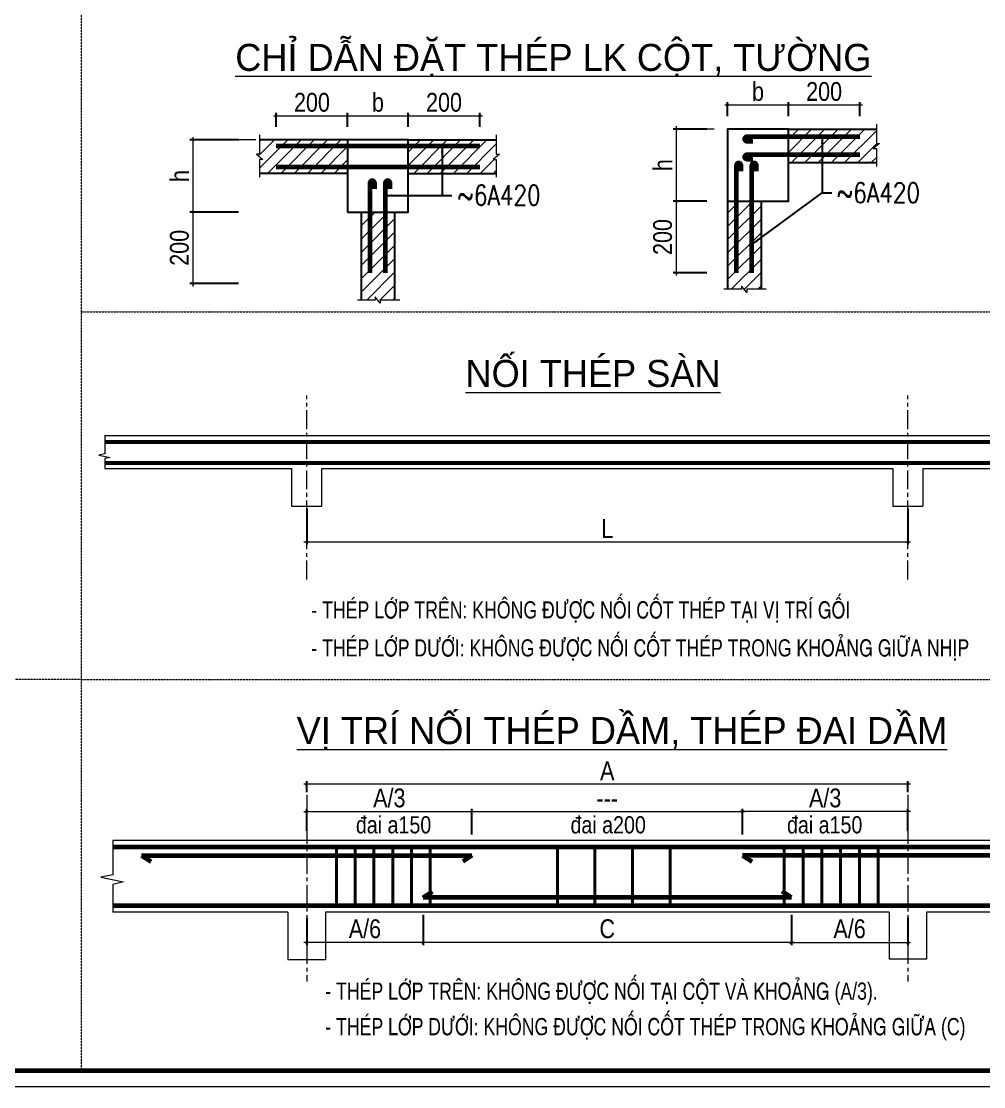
# Model space of a CAD drawing. Header units: millimetres. Extents: x -295047 to 29144, y -724756 to -246879.
# Drawn here: x -246912 to -221296, y -371654 to -343292 of the extents above; entities that cross this region are included whole.
import ezdxf
from ezdxf.enums import TextEntityAlignment as Align

# ---------------------------------------------------------------- set-up
doc = ezdxf.new("R2010")
doc.units = ezdxf.units.MM
doc.header["$MEASUREMENT"] = 0
doc.header["$PDMODE"] = 32
for name, pattern in [('CENTERX2', [4, 2.5, -0.5, 0.5, -0.5]), ('DASHDOT', [1, 0.5, -0.25, 0, -0.25]), ('HIDDEN', [0.375, 0.25, -0.125])]:
    doc.linetypes.add(name, pattern=pattern)
doc.layers.get('Defpoints').update_dxf_attribs({"color": 1})
for name, color, linetype, lineweight in [('EG Dim', 8, 'Continuous', 15), ('EG Net dam2', 6, 'Continuous', 53), ('EG Net thay', 7, 'Continuous', 20), ('EG Net truc', 8, 'DASHDOT', 13), ('EG Text2', 7, 'Continuous', 25), ('ISO', 153, 'Continuous', 13), ('Khungten_LCDI', 7, 'Continuous', 5), ('LC Dim', 8, 'Continuous', 18), ('LC Hatch', 252, 'Continuous', 9), ('LC MANH DUT', 35, 'HIDDEN', 5), ('LC Net dam2', 6, 'Continuous', 40), ('LC Net dam3', 1, 'Continuous', 60), ('LC Net thay', 7, 'Continuous', 25), ('LC Text1', 3, 'Continuous', 20), ('LC Text2', 7, 'Continuous', 25), ('TEXT2', 3, 'Continuous', 20)]:
    doc.layers.add(name, color=color, linetype=linetype, lineweight=lineweight)
doc.styles.add('EG 1', font='VHAVANB_1.TTF')
doc.styles.add('HELVECONDENSE', font='VNI-Helve-Condense.TTF')
doc.styles.add('Khungten', font='VHAVAN_1.TTF', dxfattribs={"width": 0.9, "height": 5000})
doc.styles.add('KICH THUOC', font='VNI-Helve-Condense.TTF')
doc.styles.add('LC 1', font='VHAVANB_1.TTF')
doc.styles.add('LC 3', font='vnsimli.shx', dxfattribs={"width": 0.75})
doc.styles.add('romans.shx', font='romans.shx', dxfattribs={"width": 0.7, "bigfont": 'vns.shx'})
doc.styles.add('Title', font='VHBLACK_1.TTF', dxfattribs={"width": 0.8})
doc.dimstyles.new('D150', dxfattribs={"dimscale": 150, "dimtxt": 2.5, "dimasz": 1.2, "dimexe": 1, "dimexo": 0, "dimgap": 0.5, "dimtad": 1, "dimdec": 0, "dimzin": 0, "dimdsep": 46, "dimtxsty": 'romans.shx', "dimblk": 'ARCHTICK', "dimcen": 0.09, "dimdle": 1, "dimclrd": 8, "dimclre": 8, "dimclrt": 3, "dimadec": 0, "dimazin": 0, "dimtfac": 1, "dimtdec": 0, "dimtmove": 0, "dimatfit": 3, "dimfxl": 1, "dimtolj": 1, "dimtzin": 0, "dimarcsym": 0})
doc.dimstyles.new('TV 25', dxfattribs={"dimscale": 0, "dimtxt": 160, "dimasz": 75, "dimexe": 75, "dimexo": 75, "dimgap": 30, "dimtad": 1, "dimdec": 0, "dimlfac": 0.25, "dimzin": 0, "dimdsep": 46, "dimtxsty": 'KICH THUOC', "dimblk": 'ARCHTICK', "dimcen": 0.09, "dimdle": 75, "dimclrd": 256, "dimclre": 256, "dimclrt": 256, "dimadec": 0, "dimazin": 0, "dimtfac": 1, "dimtdec": 0, "dimtix": 1, "dimtofl": 0, "dimtmove": 2, "dimatfit": 3, "dimfxl": 1, "dimtolj": 1, "dimtzin": 0, "dimlwd": -1, "dimarcsym": 0})

# ---------------------------------------------------------------- blocks, each defined once
blk = doc.blocks.new('_ArchTick')
at = {"color": 0, "linetype": 'ByBlock', "const_width": 0.15}
blk.add_lwpolyline([(-0.5, -0.5), (0.5, 0.5)], dxfattribs=at)
blk = doc.blocks.new('*D522')
at = {"layer": 'Defpoints', "color": 0, "ltscale": 200, "transparency": 16777216}
for p in [(-236216, -367005), (-226415, -367005), (-236216, -367812)]:
    blk.add_point(p, dxfattribs=at)
at = {"layer": 'EG Dim', "lineweight": -2, "ltscale": 200, "transparency": 16777216}
for p, q in [((-236216, -367080), (-236216, -367887)), ((-226415, -367080), (-226415, -367887))]:
    blk.add_line(p, q, dxfattribs=at)
at = {"layer": 'EG Dim', "ltscale": 200, "transparency": 16777216}
blk.add_line((-226340, -367812), (-236291, -367812), dxfattribs=at)
at = {"layer": 'EG Dim', "ltscale": 200, "transparency": 16777216, "xscale": 75, "yscale": 75, "zscale": 75, "rotation": 180}
blk.add_blockref('_ArchTick', (-236216, -367812), dxfattribs=at)
at = {"layer": 'EG Dim', "ltscale": 200, "transparency": 16777216, "xscale": 75, "yscale": 75, "zscale": 75}
blk.add_blockref('_ArchTick', (-226415, -367812), dxfattribs=at)
at = {"layer": 'EG Dim', "ltscale": 200, "transparency": 16777216, "insert": (-231316, -367451), "char_height": 500, "attachment_point": 5, "style": 'KICH THUOC'}
blk.add_mtext('\\A1;C', dxfattribs=at)
blk = doc.blocks.new('*D523')
at = {"layer": 'Defpoints', "color": 0, "ltscale": 200, "transparency": 16777216}
for p in [(-239316, -356199), (-223315, -356199), (-223315, -357145)]:
    blk.add_point(p, dxfattribs=at)
at = {"layer": 'EG Dim', "lineweight": -2, "ltscale": 200, "transparency": 16777216}
for p, q in [((-239316, -356274), (-239316, -357220)), ((-223315, -356274), (-223315, -357220))]:
    blk.add_line(p, q, dxfattribs=at)
at = {"layer": 'EG Dim', "ltscale": 200, "transparency": 16777216}
blk.add_line((-239391, -357145), (-223240, -357145), dxfattribs=at)
at = {"layer": 'EG Dim', "ltscale": 200, "transparency": 16777216, "xscale": 75, "yscale": 75, "zscale": 75, "rotation": 180}
blk.add_blockref('_ArchTick', (-239316, -357145), dxfattribs=at)
at = {"layer": 'EG Dim', "ltscale": 200, "transparency": 16777216, "xscale": 75, "yscale": 75, "zscale": 75}
blk.add_blockref('_ArchTick', (-223315, -357145), dxfattribs=at)
at = {"layer": 'EG Dim', "ltscale": 200, "transparency": 16777216, "insert": (-231316, -356795), "char_height": 500, "attachment_point": 5, "style": 'KICH THUOC'}
blk.add_mtext('\\A1;L', dxfattribs=at)
blk = doc.blocks.new('*D524')
at = {"layer": 'Defpoints', "color": 0, "ltscale": 200, "transparency": 16777216}
for p in [(-234916, -364329), (-239316, -364914), (-234916, -365014)]:
    blk.add_point(p, dxfattribs=at)
at = {"layer": 'EG Dim', "ltscale": 200, "transparency": 16777216}
blk.add_line((-239391, -364329), (-234841, -364329), dxfattribs=at)
at = {"layer": 'EG Dim', "lineweight": -2, "ltscale": 200, "transparency": 16777216}
for p, q in [((-239316, -364839), (-239316, -364254)), ((-234916, -364939), (-234916, -364254))]:
    blk.add_line(p, q, dxfattribs=at)
at = {"layer": 'EG Dim', "ltscale": 200, "transparency": 16777216, "xscale": 75, "yscale": 75, "zscale": 75, "rotation": 180}
blk.add_blockref('_ArchTick', (-239316, -364329), dxfattribs=at)
at = {"layer": 'EG Dim', "ltscale": 200, "transparency": 16777216, "xscale": 75, "yscale": 75, "zscale": 75}
blk.add_blockref('_ArchTick', (-234916, -364329), dxfattribs=at)
at = {"layer": 'EG Dim', "ltscale": 200, "transparency": 16777216, "insert": (-237116, -363970), "char_height": 500, "attachment_point": 5, "style": 'KICH THUOC'}
blk.add_mtext('\\A1;A/3', dxfattribs=at)
blk = doc.blocks.new('*D525')
at = {"layer": 'Defpoints', "color": 0, "ltscale": 200, "transparency": 16777216}
for p in [(-227716, -364329), (-227716, -365014), (-223315, -364914)]:
    blk.add_point(p, dxfattribs=at)
at = {"layer": 'EG Dim', "ltscale": 200, "transparency": 16777216}
blk.add_line((-223240, -364329), (-227791, -364329), dxfattribs=at)
at = {"layer": 'EG Dim', "lineweight": -2, "ltscale": 200, "transparency": 16777216}
for p, q in [((-227716, -364939), (-227716, -364254)), ((-223315, -364839), (-223315, -364254))]:
    blk.add_line(p, q, dxfattribs=at)
at = {"layer": 'EG Dim', "ltscale": 200, "transparency": 16777216, "xscale": 75, "yscale": 75, "zscale": 75, "rotation": 180}
blk.add_blockref('_ArchTick', (-227716, -364329), dxfattribs=at)
at = {"layer": 'EG Dim', "ltscale": 200, "transparency": 16777216, "xscale": 75, "yscale": 75, "zscale": 75}
blk.add_blockref('_ArchTick', (-223315, -364329), dxfattribs=at)
at = {"layer": 'EG Dim', "ltscale": 200, "transparency": 16777216, "insert": (-225516, -363970), "char_height": 500, "attachment_point": 5, "style": 'KICH THUOC'}
blk.add_mtext('\\A1;A/3', dxfattribs=at)
blk = doc.blocks.new('*D576')
at = {"layer": 'Defpoints', "color": 0, "ltscale": 200, "transparency": 16777216}
for p in [(-223315, -363594), (-239316, -363886, 0), (-223315, -363886, 0)]:
    blk.add_point(p, dxfattribs=at)
at = {"layer": 'EG Dim', "ltscale": 200, "transparency": 16777216}
blk.add_line((-239391, -363594), (-223240, -363594), dxfattribs=at)
at = {"layer": 'EG Dim', "lineweight": -2, "ltscale": 200, "transparency": 16777216}
for p, q in [((-239316, -363811), (-239316, -363519)), ((-223315, -363811), (-223315, -363519))]:
    blk.add_line(p, q, dxfattribs=at)
at = {"layer": 'EG Dim', "ltscale": 200, "transparency": 16777216, "xscale": 75, "yscale": 75, "zscale": 75, "rotation": 180}
blk.add_blockref('_ArchTick', (-239316, -363594), dxfattribs=at)
at = {"layer": 'EG Dim', "ltscale": 200, "transparency": 16777216, "xscale": 75, "yscale": 75, "zscale": 75}
blk.add_blockref('_ArchTick', (-223315, -363594), dxfattribs=at)
at = {"layer": 'EG Dim', "ltscale": 200, "transparency": 16777216, "insert": (-231316, -363244), "char_height": 500, "attachment_point": 5, "style": 'KICH THUOC'}
blk.add_mtext('\\A1;A', dxfattribs=at)
blk = doc.blocks.new('*D577')
at = {"layer": 'Defpoints', "color": 0, "ltscale": 200, "transparency": 16777216}
for p in [(-227716, -364329), (-234916, -365014, 0), (-227716, -365014, 0)]:
    blk.add_point(p, dxfattribs=at)
at = {"layer": 'EG Dim', "ltscale": 200, "transparency": 16777216}
blk.add_line((-234991, -364329), (-227641, -364329), dxfattribs=at)
at = {"layer": 'EG Dim', "lineweight": -2, "ltscale": 200, "transparency": 16777216}
for p, q in [((-234916, -364939), (-234916, -364254)), ((-227716, -364939), (-227716, -364254))]:
    blk.add_line(p, q, dxfattribs=at)
at = {"layer": 'EG Dim', "ltscale": 200, "transparency": 16777216, "xscale": 75, "yscale": 75, "zscale": 75, "rotation": 180}
blk.add_blockref('_ArchTick', (-234916, -364329), dxfattribs=at)
at = {"layer": 'EG Dim', "ltscale": 200, "transparency": 16777216, "xscale": 75, "yscale": 75, "zscale": 75}
blk.add_blockref('_ArchTick', (-227716, -364329), dxfattribs=at)
at = {"layer": 'EG Dim', "ltscale": 200, "transparency": 16777216, "insert": (-231316, -363979), "char_height": 500, "attachment_point": 5, "style": 'KICH THUOC'}
blk.add_mtext('\\A1;---', dxfattribs=at)
blk = doc.blocks.new('TIEUDE2')
at = {"layer": 'LC Text2', "color": 7, "style": 'LC 1'}
blk.add_attdef('%%UTIªU§Ò', text='', height=3.5, dxfattribs=at).set_placement((0, 0), align=Align.BOTTOM_CENTER)
blk.add_attdef('TL', text='', height=2.2, dxfattribs=at).set_placement((0, -1.8), align=Align.TOP_CENTER)
blk = doc.blocks.new('*D574')
at = {"layer": 'Defpoints', "color": 0, "ltscale": 200, "transparency": 16777216}
for p in [(-226415, -367080, 0), (-223315, -367080, 0), (-223315, -367812)]:
    blk.add_point(p, dxfattribs=at)
at = {"layer": 'EG Dim', "lineweight": -2, "ltscale": 200, "transparency": 16777216}
for p, q in [((-226415, -367155), (-226415, -367887)), ((-223315, -367155), (-223315, -367887))]:
    blk.add_line(p, q, dxfattribs=at)
at = {"layer": 'EG Dim', "ltscale": 200, "transparency": 16777216}
blk.add_line((-226490, -367812), (-223240, -367812), dxfattribs=at)
at = {"layer": 'EG Dim', "ltscale": 200, "transparency": 16777216, "xscale": 75, "yscale": 75, "zscale": 75, "rotation": 180}
blk.add_blockref('_ArchTick', (-226415, -367812), dxfattribs=at)
at = {"layer": 'EG Dim', "ltscale": 200, "transparency": 16777216, "xscale": 75, "yscale": 75, "zscale": 75}
blk.add_blockref('_ArchTick', (-223315, -367812), dxfattribs=at)
at = {"layer": 'EG Dim', "ltscale": 200, "transparency": 16777216, "insert": (-224865, -367453), "char_height": 500, "attachment_point": 5, "style": 'KICH THUOC'}
blk.add_mtext('\\A1;A/6', dxfattribs=at)
blk = doc.blocks.new('*D575')
at = {"layer": 'Defpoints', "color": 0, "ltscale": 200, "transparency": 16777216}
for p in [(-239316, -367080, 0), (-236216, -367080, 0), (-239316, -367812)]:
    blk.add_point(p, dxfattribs=at)
at = {"layer": 'EG Dim', "lineweight": -2, "ltscale": 200, "transparency": 16777216}
for p, q in [((-239316, -367155), (-239316, -367887)), ((-236216, -367155), (-236216, -367887))]:
    blk.add_line(p, q, dxfattribs=at)
at = {"layer": 'EG Dim', "ltscale": 200, "transparency": 16777216}
blk.add_line((-236141, -367812), (-239391, -367812), dxfattribs=at)
at = {"layer": 'EG Dim', "ltscale": 200, "transparency": 16777216, "xscale": 75, "yscale": 75, "zscale": 75, "rotation": 180}
blk.add_blockref('_ArchTick', (-239316, -367812), dxfattribs=at)
at = {"layer": 'EG Dim', "ltscale": 200, "transparency": 16777216, "xscale": 75, "yscale": 75, "zscale": 75}
blk.add_blockref('_ArchTick', (-236216, -367812), dxfattribs=at)
at = {"layer": 'EG Dim', "ltscale": 200, "transparency": 16777216, "insert": (-237766, -367453), "char_height": 500, "attachment_point": 5, "style": 'KICH THUOC'}
blk.add_mtext('\\A1;A/6', dxfattribs=at)
blk = doc.blocks.new('*D535')
at = {"layer": 'Defpoints', "color": 0, "ltscale": 200, "transparency": 16777216}
for p in [(-238228, -345807), (-240125, -346179), (-238228, -346179)]:
    blk.add_point(p, dxfattribs=at)
at = {"layer": 'EG Dim', "lineweight": -2, "ltscale": 200, "transparency": 16777216}
for p, q in [((-240125, -346104), (-240125, -345732)), ((-238228, -346104), (-238228, -345732))]:
    blk.add_line(p, q, dxfattribs=at)
at = {"layer": 'EG Dim', "ltscale": 200, "transparency": 16777216}
blk.add_line((-240200, -345807), (-238153, -345807), dxfattribs=at)
at = {"layer": 'EG Dim', "ltscale": 200, "transparency": 16777216, "xscale": 75, "yscale": 75, "zscale": 75, "rotation": 180}
blk.add_blockref('_ArchTick', (-240125, -345807), dxfattribs=at)
at = {"layer": 'EG Dim', "ltscale": 200, "transparency": 16777216, "xscale": 75, "yscale": 75, "zscale": 75}
blk.add_blockref('_ArchTick', (-238228, -345807), dxfattribs=at)
at = {"layer": 'EG Dim', "ltscale": 200, "transparency": 16777216, "insert": (-239176, -345451), "char_height": 500, "attachment_point": 5, "style": 'KICH THUOC'}
blk.add_mtext('\\A1;200', dxfattribs=at)
blk = doc.blocks.new('*D536')
at = {"layer": 'Defpoints', "color": 0, "ltscale": 200, "transparency": 16777216}
for p in [(-236611, -345807), (-238228, -346179), (-236611, -346179)]:
    blk.add_point(p, dxfattribs=at)
at = {"layer": 'EG Dim', "lineweight": -2, "ltscale": 200, "transparency": 16777216}
for p, q in [((-238228, -346104), (-238228, -345732)), ((-236611, -346104), (-236611, -345732))]:
    blk.add_line(p, q, dxfattribs=at)
at = {"layer": 'EG Dim', "ltscale": 200, "transparency": 16777216}
blk.add_line((-238303, -345807), (-236536, -345807), dxfattribs=at)
at = {"layer": 'EG Dim', "ltscale": 200, "transparency": 16777216, "xscale": 75, "yscale": 75, "zscale": 75, "rotation": 180}
blk.add_blockref('_ArchTick', (-238228, -345807), dxfattribs=at)
at = {"layer": 'EG Dim', "ltscale": 200, "transparency": 16777216, "xscale": 75, "yscale": 75, "zscale": 75}
blk.add_blockref('_ArchTick', (-236611, -345807), dxfattribs=at)
at = {"layer": 'EG Dim', "ltscale": 200, "transparency": 16777216, "insert": (-237419, -345451), "char_height": 500, "attachment_point": 5, "style": 'KICH THUOC'}
blk.add_mtext('\\A1;b', dxfattribs=at)
blk = doc.blocks.new('*D537')
at = {"layer": 'Defpoints', "color": 0, "ltscale": 200, "transparency": 16777216}
for p in [(-234710, -345807), (-236611, -346179), (-234710, -346179)]:
    blk.add_point(p, dxfattribs=at)
at = {"layer": 'EG Dim', "lineweight": -2, "ltscale": 200, "transparency": 16777216}
for p, q in [((-236611, -346104), (-236611, -345732)), ((-234710, -346104), (-234710, -345732))]:
    blk.add_line(p, q, dxfattribs=at)
at = {"layer": 'EG Dim', "ltscale": 200, "transparency": 16777216}
blk.add_line((-236686, -345807), (-234635, -345807), dxfattribs=at)
at = {"layer": 'EG Dim', "ltscale": 200, "transparency": 16777216, "xscale": 75, "yscale": 75, "zscale": 75, "rotation": 180}
blk.add_blockref('_ArchTick', (-236611, -345807), dxfattribs=at)
at = {"layer": 'EG Dim', "ltscale": 200, "transparency": 16777216, "xscale": 75, "yscale": 75, "zscale": 75}
blk.add_blockref('_ArchTick', (-234710, -345807), dxfattribs=at)
at = {"layer": 'EG Dim', "ltscale": 200, "transparency": 16777216, "insert": (-235661, -345451), "char_height": 500, "attachment_point": 5, "style": 'KICH THUOC'}
blk.add_mtext('\\A1;200', dxfattribs=at)
blk = doc.blocks.new('*D538')
at = {"layer": 'Defpoints', "color": 0, "ltscale": 200, "transparency": 16777216}
for p in [(-226494, -345519), (-228111, -345891), (-226494, -345891)]:
    blk.add_point(p, dxfattribs=at)
at = {"layer": 'EG Dim', "lineweight": -2, "ltscale": 200, "transparency": 16777216}
for p, q in [((-228111, -345816), (-228111, -345444)), ((-226494, -345816), (-226494, -345444))]:
    blk.add_line(p, q, dxfattribs=at)
at = {"layer": 'EG Dim', "ltscale": 200, "transparency": 16777216}
blk.add_line((-228186, -345519), (-226419, -345519), dxfattribs=at)
at = {"layer": 'EG Dim', "ltscale": 200, "transparency": 16777216, "xscale": 75, "yscale": 75, "zscale": 75, "rotation": 180}
blk.add_blockref('_ArchTick', (-228111, -345519), dxfattribs=at)
at = {"layer": 'EG Dim', "ltscale": 200, "transparency": 16777216, "xscale": 75, "yscale": 75, "zscale": 75}
blk.add_blockref('_ArchTick', (-226494, -345519), dxfattribs=at)
at = {"layer": 'EG Dim', "ltscale": 200, "transparency": 16777216, "insert": (-227303, -345163), "char_height": 500, "attachment_point": 5, "style": 'KICH THUOC'}
blk.add_mtext('\\A1;b', dxfattribs=at)
blk = doc.blocks.new('*D539')
at = {"layer": 'Defpoints', "color": 0, "ltscale": 200, "transparency": 16777216}
for p in [(-224593, -345519), (-226494, -345891), (-224593, -345891)]:
    blk.add_point(p, dxfattribs=at)
at = {"layer": 'EG Dim', "lineweight": -2, "ltscale": 200, "transparency": 16777216}
for p, q in [((-226494, -345816), (-226494, -345444)), ((-224593, -345816), (-224593, -345444))]:
    blk.add_line(p, q, dxfattribs=at)
at = {"layer": 'EG Dim', "ltscale": 200, "transparency": 16777216}
blk.add_line((-226569, -345519), (-224518, -345519), dxfattribs=at)
at = {"layer": 'EG Dim', "ltscale": 200, "transparency": 16777216, "xscale": 75, "yscale": 75, "zscale": 75, "rotation": 180}
blk.add_blockref('_ArchTick', (-226494, -345519), dxfattribs=at)
at = {"layer": 'EG Dim', "ltscale": 200, "transparency": 16777216, "xscale": 75, "yscale": 75, "zscale": 75}
blk.add_blockref('_ArchTick', (-224593, -345519), dxfattribs=at)
at = {"layer": 'EG Dim', "ltscale": 200, "transparency": 16777216, "insert": (-225544, -345163), "char_height": 500, "attachment_point": 5, "style": 'KICH THUOC'}
blk.add_mtext('\\A1;200', dxfattribs=at)
blk = doc.blocks.new('*D540')
at = {"layer": 'Defpoints', "color": 0, "ltscale": 200, "transparency": 16777216}
for p in [(-241056, -346450), (-242348, -348370), (-241056, -348370)]:
    blk.add_point(p, dxfattribs=at)
at = {"layer": 'EG Dim', "lineweight": -2, "ltscale": 200, "transparency": 16777216}
for p, q in [((-241131, -346450), (-242423, -346450)), ((-241131, -348370), (-242423, -348370))]:
    blk.add_line(p, q, dxfattribs=at)
at = {"layer": 'EG Dim', "ltscale": 200, "transparency": 16777216}
blk.add_line((-242348, -346375), (-242348, -348445), dxfattribs=at)
at = {"layer": 'EG Dim', "ltscale": 200, "transparency": 16777216, "xscale": 75, "yscale": 75, "zscale": 75}
for p, rotation in [((-242348, -346450), 90), ((-242348, -348370), 270)]:
    blk.add_blockref('_ArchTick', p, dxfattribs=dict(at, rotation=rotation))
at = {"layer": 'EG Dim', "ltscale": 200, "transparency": 16777216, "insert": (-242698, -347410), "char_height": 500, "attachment_point": 5, "rotation": 90, "style": 'KICH THUOC'}
blk.add_mtext('\\A1;h', dxfattribs=at)
blk = doc.blocks.new('*D541')
at = {"layer": 'Defpoints', "color": 0, "ltscale": 200, "transparency": 16777216}
for p in [(-241056, -348370), (-242348, -350274), (-241056, -350274)]:
    blk.add_point(p, dxfattribs=at)
at = {"layer": 'EG Dim', "lineweight": -2, "ltscale": 200, "transparency": 16777216}
for p, q in [((-241131, -348370), (-242423, -348370)), ((-241131, -350274), (-242423, -350274))]:
    blk.add_line(p, q, dxfattribs=at)
at = {"layer": 'EG Dim', "ltscale": 200, "transparency": 16777216}
blk.add_line((-242348, -348295), (-242348, -350349), dxfattribs=at)
at = {"layer": 'EG Dim', "ltscale": 200, "transparency": 16777216, "xscale": 75, "yscale": 75, "zscale": 75}
for p, rotation in [((-242348, -348370), 90), ((-242348, -350274), 270)]:
    blk.add_blockref('_ArchTick', p, dxfattribs=dict(at, rotation=rotation))
at = {"layer": 'EG Dim', "ltscale": 200, "transparency": 16777216, "insert": (-242703, -349322), "char_height": 500, "attachment_point": 5, "rotation": 90, "style": 'KICH THUOC'}
blk.add_mtext('\\A1;200', dxfattribs=at)
blk = doc.blocks.new('*D542')
at = {"layer": 'Defpoints', "color": 0, "ltscale": 200, "transparency": 16777216}
for p in [(-228591, -346162), (-229485, -348082), (-228591, -348082)]:
    blk.add_point(p, dxfattribs=at)
at = {"layer": 'EG Dim', "lineweight": -2, "ltscale": 200, "transparency": 16777216}
for p, q in [((-228666, -346162), (-229560, -346162)), ((-228666, -348082), (-229560, -348082))]:
    blk.add_line(p, q, dxfattribs=at)
at = {"layer": 'EG Dim', "ltscale": 200, "transparency": 16777216}
blk.add_line((-229485, -346087), (-229485, -348157), dxfattribs=at)
at = {"layer": 'EG Dim', "ltscale": 200, "transparency": 16777216, "xscale": 75, "yscale": 75, "zscale": 75}
for p, rotation in [((-229485, -346162), 90), ((-229485, -348082), 270)]:
    blk.add_blockref('_ArchTick', p, dxfattribs=dict(at, rotation=rotation))
at = {"layer": 'EG Dim', "ltscale": 200, "transparency": 16777216, "insert": (-229835, -347122), "char_height": 500, "attachment_point": 5, "rotation": 90, "style": 'KICH THUOC'}
blk.add_mtext('\\A1;h', dxfattribs=at)
blk = doc.blocks.new('*D543')
at = {"layer": 'Defpoints', "color": 0, "ltscale": 200, "transparency": 16777216}
for p in [(-228591, -348082), (-229485, -349986), (-228591, -349986)]:
    blk.add_point(p, dxfattribs=at)
at = {"layer": 'EG Dim', "lineweight": -2, "ltscale": 200, "transparency": 16777216}
for p, q in [((-228666, -348082), (-229560, -348082)), ((-228666, -349986), (-229560, -349986))]:
    blk.add_line(p, q, dxfattribs=at)
at = {"layer": 'EG Dim', "ltscale": 200, "transparency": 16777216}
blk.add_line((-229485, -348007), (-229485, -350061), dxfattribs=at)
at = {"layer": 'EG Dim', "ltscale": 200, "transparency": 16777216, "xscale": 75, "yscale": 75, "zscale": 75}
for p, rotation in [((-229485, -348082), 90), ((-229485, -349986), 270)]:
    blk.add_blockref('_ArchTick', p, dxfattribs=dict(at, rotation=rotation))
at = {"layer": 'EG Dim', "ltscale": 200, "transparency": 16777216, "insert": (-229841, -349034), "char_height": 500, "attachment_point": 5, "rotation": 90, "style": 'KICH THUOC'}
blk.add_mtext('\\A1;200', dxfattribs=at)
blk = doc.blocks.new('lcdi KC')
at = {"layer": 'Defpoints', "lineweight": 0}
blk.add_lwpolyline([(-1200, -14850), (-1200, 14850), (40800, 14850), (40800, -14850)], close=True, dxfattribs=at)
at = {"layer": 'Khungten_LCDI', "color": 5, "lineweight": 60}
blk.add_lwpolyline([(0, -14650), (0, 14650), (40600, 14650), (40600, -14650)], close=True, dxfattribs=at)
at = {"color": 7, "style": 'Khungten', "width": 0.8}
for tag, p in [('REVISION', (39499, -10746)), ('NGAYHT', (39546, -11609))]:
    blk.add_attdef(tag, text='', height=200, dxfattribs=at).set_placement(p, align=Align.CENTER)
at = {"layer": 'LC Text1', "style": 'Title', "width": 1.485915}
for tag, p, p2 in [('TENBANVE1', (36913, -8886), (40339, -8886)), ('TENBANVE2', (36913, -9562), (40339, -9562))]:
    blk.add_attdef(tag, text='', height=250, dxfattribs=at).set_placement(p, p2, align=Align.FIT)
at = {"layer": 'LC Text1', "style": 'Title', "width": 0.7}
blk.add_attdef('SOBANVE', text='', height=250, dxfattribs=at).set_placement((39562, -13896), align=Align.CENTER)

msp = doc.modelspace()

# ---------------------------------------------------------------- hatches: boundary and pattern name
at = {"layer": 'LC Hatch', "ltscale": 2}
h = msp.add_hatch(dxfattribs=at)
h.set_pattern_fill('ANSI31', color=256, scale=2000, style=0)
h.set_pattern_definition([(45, (-1889271.04, -864751.7), (-176.776695, 176.776695), [])])
h.paths.add_polyline_path([(-224152.3, -346679.4), (-224236.3, -346679.4), (-224068.2, -346544.7), (-224152.3, -346544.7), (-224152.3, -346162.2), (-226494.4, -346162.2), (-226494.4, -347051.3), (-224152.3, -347051.3)])
h.paths.add_polyline_path([(-227221.8, -348081.8), (-228110.9, -348081.8), (-228110.9, -350423.9), (-227739, -350423.9), (-227739, -350339.8), (-227604.3, -350508), (-227604.3, -350423.9), (-227221.8, -350423.9)])
h.paths.add_polyline_path([(-227557.7, -349066.1), (-227330.4, -349066.1), (-227330.4, -349445), (-227557.7, -349445)], flags=24)
h.paths.add_polyline_path([(-228002.3, -349066.1), (-227774.9, -349066.1), (-227774.9, -349445), (-228002.3, -349445)], flags=24)
h = msp.add_hatch(dxfattribs=at)
h.set_pattern_fill('ANSI31', color=256, scale=2000, style=0)
h.set_pattern_definition([(45, (-1889074.04, -865039.5), (-176.776695, 176.776695), [])])
h.paths.add_polyline_path([(-236611.1, -346450), (-236611.1, -347339.1), (-234269, -347339.1), (-234269, -346967.2), (-234353.1, -346967.2), (-234269, -346899.9), (-234269, -346450)])
h.paths.add_polyline_path([(-238227.6, -347339.1), (-238227.6, -346450), (-240569.8, -346450), (-240569.8, -346899.9), (-240485.7, -346967.2), (-240569.8, -346967.2), (-240569.8, -347339.1)])
h.paths.add_polyline_path([(-236974.9, -348369.6), (-237863.9, -348369.6), (-237863.9, -350711.7), (-237492, -350711.7), (-237492, -350627.6), (-237424.7, -350711.7), (-236974.9, -350711.7)])

# ---------------------------------------------------------------- linework, layer by layer
at = {"layer": 'EG Net dam2'}
msp.add_line((-218037, -354499.6), (-244689.7, -354499.6), dxfattribs=at)
for points in [[(-244689.7, -355050.3), (-219268.2, -355050.3)], [(-228688.9, -355050.3), (-218037, -355050.3)]]:
    msp.add_lwpolyline(points, dxfattribs=at)
at = {"layer": 'EG Net thay'}
for p, q in [((-244689.7, -354319.6), (-219268.2, -354319.6)), ((-228688.9, -354319.6), (-218037, -354319.6)), ((-244689.7, -355199), (-239716.3, -355199)), ((-239716.3, -355199), (-239716.3, -356199)), ((-238916.3, -356199), (-238916.3, -355199)), ((-238916.3, -355199), (-223715.4, -355199)), ((-228688.9, -355199), (-223715.4, -355199)), ((-223715.4, -355199), (-223715.4, -356199)), ((-223715.4, -355199), (-223715.4, -356199)), ((-222915.4, -355199), (-222915.4, -356199)), ((-222915.4, -355199), (-222915.4, -356199)), ((-222915.4, -355199), (-218037, -355199)), ((-239716.3, -356199), (-238916.3, -356199)), ((-223715.4, -356199), (-222915.4, -356199)), ((-223715.4, -356199), (-222915.4, -356199)), ((-240016.3, -365098.6), (-244473.5, -365098.6)), ((-223815.5, -365098.6), (-240016.3, -365098.6)), ((-221788.6, -365098.6), (-223815.5, -365098.6)), ((-217942.1, -365098.6), (-222815.6, -365098.6)), ((-239816.3, -367005), (-244473.5, -367005)), ((-239816.3, -367005), (-239816.3, -368278.2)), ((-223815.5, -367005), (-238816.3, -367005)), ((-238816.3, -367005), (-238816.3, -368278.2)), ((-223815.5, -367005), (-224123.1, -367005)), ((-223815.5, -367005), (-223815.5, -368261.3)), ((-223815.5, -367005), (-223815.5, -368261.3)), ((-223815.5, -367005), (-223815.5, -368261.3)), ((-223815.5, -367005), (-223815.5, -368261.3)), ((-222815.4, -367005), (-222815.4, -368261.3)), ((-217942.1, -367005), (-222815.4, -367005)), ((-222815.4, -367005), (-222815.4, -368261.3)), ((-221788.6, -367005), (-222815.4, -367005)), ((-238816.3, -368278.2), (-239816.3, -368278.2)), ((-222815.4, -368261.3), (-223815.5, -368261.3)), ((-222815.4, -368261.3), (-223815.5, -368261.3))]:
    msp.add_line(p, q, dxfattribs=at)
at = {"layer": 'EG Net truc', "linetype": 'CENTERX2', "ltscale": 200}
for p, q in [((-239316.3, -358147.9), (-239316.3, -353252.1)), ((-223315.4, -358147.9), (-223315.4, -353252.1)), ((-239316.3, -363886), (-239316.3, -368856.3)), ((-223315.4, -363886), (-223315.4, -368856.3))]:
    msp.add_line(p, q, dxfattribs=at)
at = {"layer": 'ISO'}
for points in [[(-244689.7, -354319.6), (-244689.7, -354806.7), (-244849.4, -354837.6), (-244550, -354900.1), (-244689.7, -354934.1), (-244689.7, -355199)], [(-244473.5, -365098.6), (-244473.5, -366017.7), (-244793, -366079.5), (-244194.2, -366204.5), (-244473.5, -366272.6), (-244473.5, -367005)]]:
    msp.add_lwpolyline(points, dxfattribs=at)
at = {"layer": 'LC Dim'}
for p, q in [((-228471.5, -346162.2, 0), (-229302.7, -346162.2, 0)), ((-240670.8, -346450, 0), (-241899.7, -346450, 0))]:
    msp.add_line(p, q, dxfattribs=at)
at = {"layer": 'LC Dim', "elevation": 0}
for points in [[(-224152.3, -346028.2), (-224152.3, -346544.7), (-224068.2, -346544.7), (-224236.3, -346679.4), (-224152.3, -346679.4), (-224152.3, -347154.7)], [(-240569.8, -346316), (-240569.8, -346832.5), (-240653.8, -346832.5), (-240485.7, -346967.2), (-240569.8, -346967.2), (-240569.8, -347442.6)], [(-234269, -346316), (-234269, -346832.5), (-234184.9, -346832.5), (-234353.1, -346967.2), (-234269, -346967.2), (-234269, -347442.6)], [(-227087.8, -350423.9), (-227604.3, -350423.9), (-227604.3, -350508), (-227739, -350339.8), (-227739, -350423.9), (-228214.3, -350423.9)], [(-236840.8, -350711.7), (-237357.4, -350711.7), (-237357.4, -350795.8), (-237492, -350627.6), (-237492, -350711.7), (-237967.4, -350711.7)]]:
    msp.add_lwpolyline(points, dxfattribs=at)
at = {"layer": 'LC MANH DUT', "ltscale": 3}
for p, q in [((-245323, -342721.3), (-245323, -371230.4)), ((-245323, -351025.9, 0), (-216097, -351025.9, 0)), ((-245323, -360814.4), (-257275.3, -360814.4, 0)), ((-245323, -360814.4), (-216097, -360814.4))]:
    msp.add_line(p, q, dxfattribs=at)
at = {"layer": 'LC Net dam2', "ltscale": 2}
for p, q in [((-238526.1, -366838), (-238526.1, -365278)), ((-238026.1, -366838), (-238026.1, -365278)), ((-237526.1, -366838), (-237526.1, -365278)), ((-237026.1, -366838), (-237026.1, -365278)), ((-236526.1, -366838), (-236526.1, -365278)), ((-236026.1, -366838), (-236026.1, -365278)), ((-232643.1, -366838), (-232643.1, -365278)), ((-231643.1, -366838), (-231643.1, -365278)), ((-230643.1, -366838), (-230643.1, -365278)), ((-229643.1, -366838), (-229643.1, -365278)), ((-226605.7, -366838), (-226605.7, -365278)), ((-226105.7, -366838), (-226105.7, -365278)), ((-225605.7, -366838), (-225605.7, -365278)), ((-225105.7, -366838), (-225105.7, -365278)), ((-224605.7, -366838), (-224605.7, -365278)), ((-224105.7, -366838), (-224105.7, -365278))]:
    msp.add_line(p, q, dxfattribs=at)
at = {"layer": 'LC Net dam3', "ltscale": 10}
for p, q in [((-240125.2, -346610.7, 0), (-234710, -346610.7, 0)), ((-240125.2, -347169.4, 0), (-234710, -347169.4, 0))]:
    msp.add_line(p, q, dxfattribs=at)
at = {"layer": 'LC Net dam3'}
for p, q in [((-221788.6, -365278), (-244473.5, -365278)), ((-217942.1, -365278), (-224123.1, -365278)), ((-243716.7, -365498), (-234916, -365498)), ((-243716.7, -365498), (-243468.5, -365661.5)), ((-234916, -365498), (-235164.2, -365661.5)), ((-218915.1, -365498), (-227715.7, -365498)), ((-227715.7, -365498), (-227467.6, -365661.5)), ((-236216.3, -366618), (-235968.2, -366454.6)), ((-226415.5, -366618), (-226663.6, -366454.6)), ((-221788.6, -366838), (-244473.5, -366838)), ((-217942.1, -366838), (-224123.1, -366838))]:
    msp.add_line(p, q, dxfattribs=at)
at = {"layer": 'LC Net dam3', "ltscale": 2}
msp.add_line((-226415.5, -366618), (-236216.3, -366618), dxfattribs=at)
at = {"layer": 'LC Net dam3', "ltscale": 10, "elevation": 0}
for points in [[(-224593.2, -346365.8), (-227606.4, -346365.8, 1), (-227606.4, -346482.9), (-227437.2, -346482.9)], [(-224593.2, -346843), (-227606.4, -346843, 1), (-227606.4, -346960.1), (-227437.2, -346960.1)], [(-227875.1, -349986.5), (-227875.1, -347115.2, -1), (-227758, -347115.2), (-227758, -347284.4)], [(-227465, -349986.5), (-227465, -347115.2, -1), (-227347.9, -347115.2), (-227347.9, -347284.4)], [(-237629.8, -349986.5), (-237629.8, -347584.9, -1), (-237512.7, -347584.9), (-237512.7, -347754.2)], [(-237219.6, -349986.5), (-237219.6, -347584.9, -1), (-237102.5, -347584.9), (-237102.5, -347754.2)]]:
    msp.add_lwpolyline(points, format="xyb", dxfattribs=at)
at = {"layer": 'LC Net thay', "linetype": 'Continuous'}
for p, q in [((-226494.4, -346162.2, 0), (-224152.3, -346162.2, 0)), ((-238227.6, -346450, 0), (-240569.8, -346450, 0)), ((-236611.1, -346450, 0), (-234269, -346450, 0)), ((-226494.4, -347051.3, 0), (-224152.3, -347051.3, 0)), ((-238227.6, -347339.1, 0), (-240569.8, -347339.1, 0)), ((-236611.1, -347339.1, 0), (-234269, -347339.1, 0)), ((-228110.9, -348081.8, 0), (-228110.9, -350423.9, 0)), ((-227221.8, -348081.8, 0), (-227221.8, -350423.9, 0)), ((-237863.9, -348369.6, 0), (-237863.9, -350711.7, 0)), ((-236974.9, -348369.6, 0), (-236974.9, -350711.7, 0))]:
    msp.add_line(p, q, dxfattribs=at)
at = {"layer": 'LC Net thay', "linetype": 'Continuous', "elevation": 0}
for points in [[(-228110.9, -348081.8), (-226494.4, -348081.8), (-226494.4, -346162.2), (-228110.9, -346162.2)], [(-238227.6, -348369.6), (-236611.1, -348369.6), (-236611.1, -346450), (-238227.6, -346450)]]:
    msp.add_lwpolyline(points, close=True, dxfattribs=at)

# ---------------------------------------------------------------- block references
at = {"layer": 'EG Text2'}
ref = msp.add_blockref('TIEUDE2', (-232751.5, -344827.5, 0), dxfattribs=dict(at, xscale=211.8034286395996, yscale=211.8034286395996, zscale=211.8034286395996))
ref.add_attrib('%%UTIªU§Ò', '%%uchØ dÉn ®Æt thÐp lk cét, t\xadêng', dxfattribs={"layer": 'TEXT2', "color": 7, "height": 719.316, "style": 'EG 1'}).set_placement((-232751.5, -344827.5, 0), align=Align.BOTTOM_CENTER)
ref = msp.add_blockref('TIEUDE2', (-231695, -353241.1, 0), dxfattribs=dict(at, xscale=211.8034286395996, yscale=211.8034286395996, zscale=211.8034286395996))
ref.add_attrib('%%UTIªU§Ò', '%%unèi thÐp sµn', dxfattribs={"layer": 'TEXT2', "color": 7, "height": 719.316, "style": 'EG 1'}).set_placement((-231695, -353241.1, 0), align=Align.BOTTOM_CENTER)
ref = msp.add_blockref('TIEUDE2', (-230923.9, -362748.9, 0), dxfattribs=dict(at, xscale=211.8034286395996, yscale=211.8034286395996, zscale=211.8034286395996))
ref.add_attrib('%%UTIªU§Ò', '%%uvÞ trÝ nèi thÐp dÇm, thÐp ®ai dÇm', dxfattribs={"layer": 'TEXT2', "color": 7, "height": 719.316, "style": 'EG 1'}).set_placement((-230923.9, -362748.9, 0), align=Align.BOTTOM_CENTER)
at = {"layer": 'LC Net thay', "xscale": 2.118034286391425, "yscale": 2.118034286391425, "zscale": 2.118034286391425}
msp.add_blockref('lcdi KC', (-292505.1, -340201.2), dxfattribs=at)

# ---------------------------------------------------------------- texts
at = {"layer": 'EG Text2', "color": 7, "lineweight": 0, "style": 'HELVECONDENSE', "width": 0.9}
for s, p in [('- THEÙP LÔÙP TREÂN: KHOÂNG ÑÖÔÏC NOÁI COÁT THEÙP TAÏI VÒ TRÍ GOÁI', (-239192.4, -359189.1)), ('- THEÙP LÔÙP DÖÔÙI: KHOÂNG ÑÖÔÏC NOÁI COÁT THEÙP TRONG KHOAÛNG GIÖÕA NHÒP', (-239192.4, -360201.2)), ('- THEÙP LÔÙP TREÂN: KHOÂNG ÑÖÔÏC NOÁI TAÏI COÄT VAØ KHOAÛNG (A/3).', (-238821.4, -369338.3)), ('- THEÙP LÔÙP DÖÔÙI: KHOÂNG ÑÖÔÏC NOÁI COÁT THEÙP TRONG KHOAÛNG GIÖÕA (C)', (-238821.4, -370283.5))]:
    msp.add_text(s, height=456.489, dxfattribs=at).set_placement(p)
at = {"layer": 'EG Text2', "color": 7, "lineweight": 0, "style": 'HELVECONDENSE'}
for s, p in [('ñai a150', (-238004.8, -364454.1)), ('ñai a200', (-232292.8, -364454.1)), ('ñai a150', (-226530, -364454.1))]:
    msp.add_text(s, height=456.49, dxfattribs=at).set_placement(p, align=Align.TOP_LEFT)
at = {"layer": 'LC Text1', "color": 3, "style": 'LC 3', "width": 0.8}
for p in [(-235302.1, -347920.8, 0), (-225204.8, -347855, 0)]:
    msp.add_text('~6A420', height=529.51, dxfattribs=at).set_placement(p, align=Align.MIDDLE_LEFT)

# ---------------------------------------------------------------- dimensions: what is measured, and where the dimension line sits
at = {"layer": 'EG Dim', "ltscale": 200}
for base, p1, p2, text, picture, middle in [((-226494.4, -345518.8, 0), (-228110.9, -345891.4, 0), (-226494.4, -345891.4, 0), 'b', '*D538', (-227302.6, -345163.5, 0)), ((-224593.2, -345518.8, 0), (-226494.4, -345891.4, 0), (-224593.2, -345891.4, 0), '200', '*D539', (-225543.8, -345163.5, 0)), ((-238227.6, -345806.6, 0), (-240125.2, -346179.2, 0), (-238227.6, -346179.2, 0), '200', '*D535', (-239176.4, -345451.3, 0)), ((-236611.1, -345806.6, 0), (-238227.6, -346179.2, 0), (-236611.1, -346179.2, 0), 'b', '*D536', (-237419.4, -345451.3, 0)), ((-234710, -345806.6, 0), (-236611.1, -346179.2, 0), (-234710, -346179.2, 0), '200', '*D537', (-235660.6, -345451.3, 0)), ((-223315.4, -357145.5), (-239316.3, -356199), (-223315.4, -356199), 'L', '*D523', (-231315.9, -356795.5)), ((-223315.4, -363593.8, 0), (-239316.3, -363886), (-223315.4, -363886), 'A', '*D576', (-231315.9, -363243.8, 0)), ((-234916, -364329), (-239316.3, -364913.8), (-234916, -365013.8), 'A/3', '*D524', (-237116.2, -363969.7)), ((-227715.7, -364329, 0), (-234916, -365013.8), (-227715.7, -365013.8), '---', '*D577', (-231315.9, -363979, 0)), ((-236216.3, -367812), (-226415.5, -367005), (-236216.3, -367005), 'C', '*D522', (-231315.9, -367450.7)), ((-223315.4, -367812, 0), (-226415.5, -367080), (-223315.4, -367080), 'A/6', '*D574', (-224865.4, -367452.7, 0))]:
    dim = msp.add_linear_dim(base=base, p1=p1, p2=p2, text=text, dimstyle='TV 25', override={"dimscale": 1, "dimtxt": 500, "dimgap": 100}, dxfattribs=at)
    dim.commit()
    dim.dimension.update_dxf_attribs({"geometry": picture, "text_midpoint": middle})
for base, p1, p2, angle, text, picture, middle in [((-229485.2, -348081.8, 0), (-228590.5, -346162.2, 0), (-228590.5, -348081.8, 0), 90, 'h', '*D542', (-229835.2, -347122, 0)), ((-242348, -348369.6, 0), (-241055.5, -346450, 0), (-241055.5, -348369.6, 0), 90, 'h', '*D540', (-242698, -347409.8, 0)), ((-229485.2, -349986.5, 0), (-228590.5, -348081.8, 0), (-228590.5, -349986.5, 0), 90, '200', '*D543', (-229840.5, -349034.2, 0)), ((-242348, -350274.3, 0), (-241055.5, -348369.6, 0), (-241055.5, -350274.3, 0), 90, '200', '*D541', (-242703.3, -349322, 0)), ((-227715.7, -364329), (-223315.4, -364913.8), (-227715.7, -365013.8), 180, 'A/3', '*D525', (-225515.6, -363969.7)), ((-239316.4, -367812, 0), (-236216.3, -367080), (-239316.4, -367080), 180, 'A/6', '*D575', (-237766.4, -367452.7, 0))]:
    dim = msp.add_linear_dim(base=base, p1=p1, p2=p2, angle=angle, text=text, dimstyle='TV 25', override={"dimscale": 1, "dimtxt": 500, "dimgap": 100}, dxfattribs=at)
    dim.commit()
    dim.dimension.update_dxf_attribs({"geometry": picture, "text_midpoint": middle})

# ---------------------------------------------------------------- leaders
at = {"layer": 'LC Dim'}
for points in [[(-225597.7, -346365.8, 0), (-225597.7, -347860.7, 0), (-225338.3, -347860.7, 0)], [(-235714.4, -346610.7, 0), (-235714.4, -347926.4, 0), (-235455.1, -347926.4, 0)], [(-237219.6, -347926.4, 0), (-235455.1, -347926.4, 0)], [(-227465, -349236.9, 0), (-225597.7, -347860.7, 0)]]:
    msp.add_leader(points, dimstyle='D150', dxfattribs=at)

doc.saveas('drawing.dxf')
